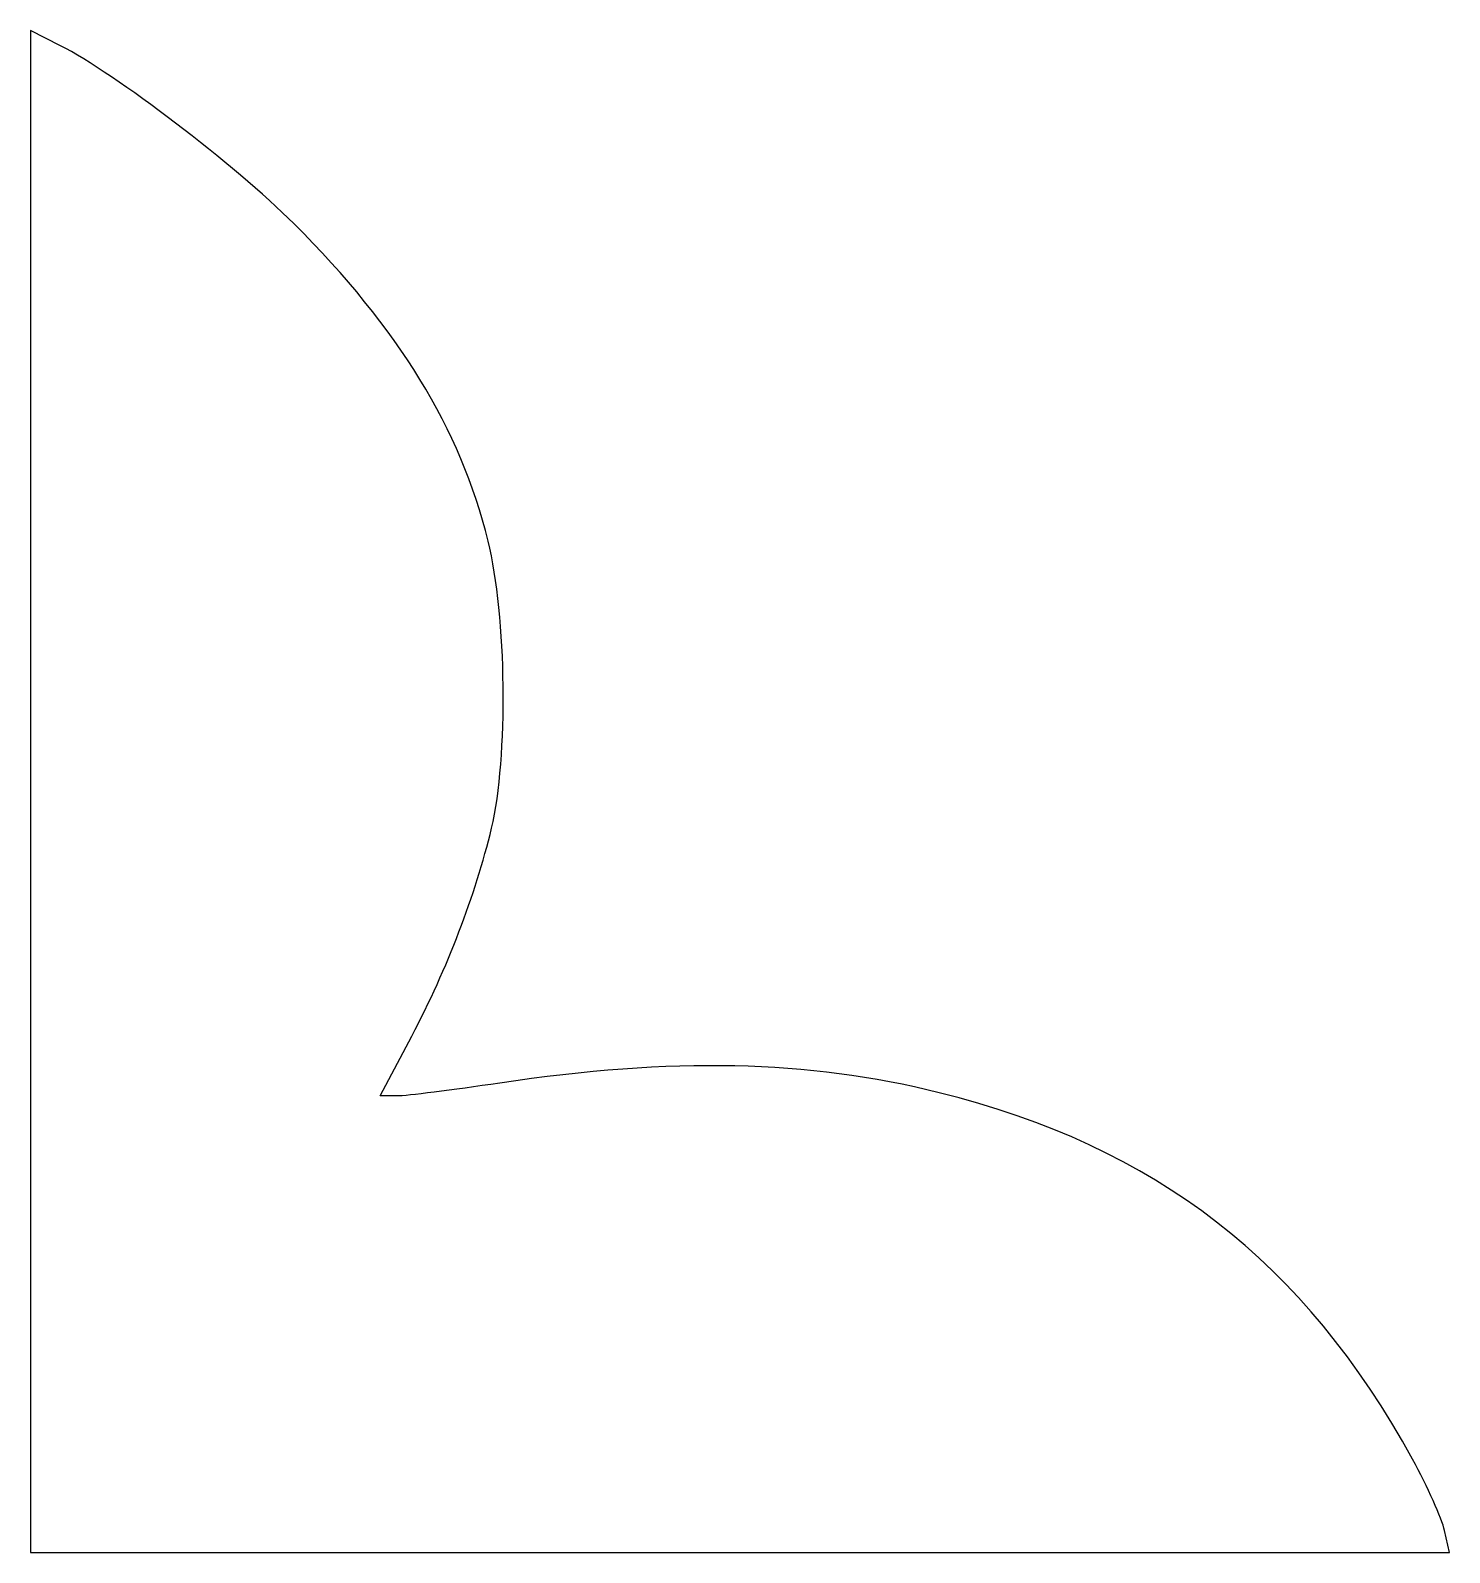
# Model space of a CAD drawing. Header units: centimetres. Extents: x -13.25 to -7.33, y -13.06 to -6.7.
import ezdxf

# ---------------------------------------------------------------- set-up
doc = ezdxf.new("R2010")
doc.units = ezdxf.units.CM
doc.header["$MEASUREMENT"] = 0
doc.layers.add('Layer 1', color=7, linetype='Continuous')

msp = doc.modelspace()

# ---------------------------------------------------------------- linework, layer by layer
at = {"layer": 'Layer 1'}
msp.add_open_spline([(-13.25185, -9.87985), (-13.25185, -9.87985), (-13.25185, -6.70441), (-13.25185, -6.70441), (-13.25185, -6.70441), (-13.25185, -6.70441), (-13.12617, -6.76827), (-13.12617, -6.76827), (-13.12617, -6.76827), (-12.90034, -6.88303), (-12.39706, -7.26691), (-12.15215, -7.5112), (-12.15215, -7.5112), (-11.71439, -7.94786), (-11.45938, -8.36467), (-11.34213, -8.83519), (-11.34213, -8.83519), (-11.26448, -9.14678), (-11.25745, -9.73938), (-11.32791, -10.03271), (-11.32791, -10.03271), (-11.3955, -10.31405), (-11.51162, -10.61651), (-11.66092, -10.90011), (-11.66092, -10.90011), (-11.66092, -10.90011), (-11.79263, -11.1503), (-11.79263, -11.1503), (-11.79263, -11.1503), (-11.79263, -11.1503), (-11.72187, -11.15018), (-11.72187, -11.15018), (-11.72187, -11.15018), (-11.68296, -11.15011), (-11.49038, -11.12591), (-11.29393, -11.0964), (-11.29393, -11.0964), (-10.57377, -10.98823), (-10.00895, -11.00058), (-9.46013, -11.13648), (-9.46013, -11.13648), (-8.5589, -11.35964), (-7.93449, -11.84318), (-7.4847, -12.66626), (-7.4847, -12.66626), (-7.4227, -12.77971), (-7.3627, -12.91365), (-7.35136, -12.96391), (-7.35136, -12.96391), (-7.35136, -12.96391), (-7.33075, -13.0553), (-7.33075, -13.0553), (-7.33075, -13.0553), (-7.33075, -13.0553), (-10.2913, -13.0553), (-10.2913, -13.0553), (-10.2913, -13.0553), (-10.2913, -13.0553), (-13.25185, -13.0553), (-13.25185, -13.0553), (-13.25185, -13.0553), (-13.25185, -13.0553), (-13.25185, -9.87985), (-13.25185, -9.87985)], degree=3, knots=[0, 0, 0, 0, 0.0588235, 0.0588235, 0.0588235, 0.0588235, 0.1176471, 0.1176471, 0.1176471, 0.1176471, 0.1764706, 0.1764706, 0.1764706, 0.1764706, 0.2352941, 0.2352941, 0.2352941, 0.2352941, 0.2941176, 0.2941176, 0.2941176, 0.2941176, 0.3529412, 0.3529412, 0.3529412, 0.3529412, 0.4117647, 0.4117647, 0.4117647, 0.4117647, 0.4705882, 0.4705882, 0.4705882, 0.4705882, 0.5294118, 0.5294118, 0.5294118, 0.5294118, 0.5882353, 0.5882353, 0.5882353, 0.5882353, 0.6470588, 0.6470588, 0.6470588, 0.6470588, 0.7058824, 0.7058824, 0.7058824, 0.7058824, 0.7647059, 0.7647059, 0.7647059, 0.7647059, 0.8235294, 0.8235294, 0.8235294, 0.8235294, 0.8823529, 0.8823529, 0.8823529, 0.8823529, 1, 1, 1, 1], dxfattribs=at)

doc.saveas('drawing.dxf')
